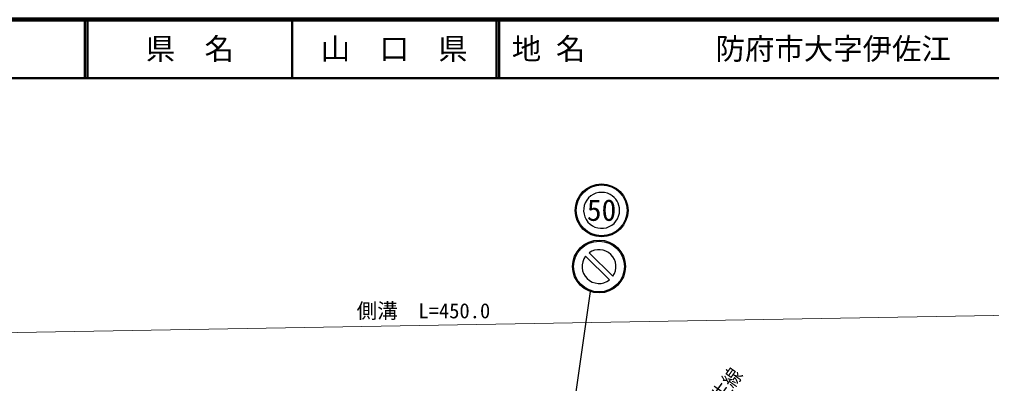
# Model space of a CAD drawing. Units: millimetres, scale not verified. Extents: x 40000 to 680000, y 20000 to 380000.
# Drawn here: x 286649 to 451954, y 317987 to 380000 of the extents above; entities that cross this region are included whole.
import ezdxf
from ezdxf.enums import TextEntityAlignment as Align

# ---------------------------------------------------------------- set-up
doc = ezdxf.new("R2010")
doc.units = ezdxf.units.MM
doc.header["$LTSCALE"] = 1000
for name, color, linetype, lineweight in [('M-BGD-EXST', 7, 'Continuous', 25), ('M-STR-HTXT', 7, 'Continuous', 13), ('M-STR-STRC', 7, 'Continuous', 25), ('M-TTL', 2, 'Continuous', 140), ('M-TTL-LINE', 7, 'Continuous', 50)]:
    doc.layers.add(name, color=color, linetype=linetype, lineweight=lineweight)
doc.layers.add('M-TTL-TXT', color=7, linetype='Continuous')
doc.styles.add('ＭＳ ゴシック', font='')
doc.styles.get('ＭＳ ゴシック').set_extended_font_data('MS Gothic')

msp = doc.modelspace()

# ---------------------------------------------------------------- linework, layer by layer
at = {"layer": 'M-STR-HTXT'}
msp.add_line((158518, 324439), (563525, 331558), dxfattribs=at)
at = {"layer": 'M-STR-STRC'}
for p, q in [((382909, 339659), (386979, 335650)), ((383517, 340252), (387563, 336266)), ((383725, 333667), (377788, 292366))]:
    msp.add_line(p, q, dxfattribs=at)
for centre, radius in [((385645, 347486), 4500), ((385645, 347486), 4320), ((385203, 337917), 4500), ((385203, 337917), 4320)]:
    msp.add_circle(centre, radius, dxfattribs=at)
for centre, radius, start, end in [((385645, 347486), 3060, 61.92751, 360), ((385645, 347486), 3060, 360, 61.92751), ((385203, 337917), 2880, 325.01478, 125.8468), ((385203, 337917), 2880, 142.79212, 308.06946)]:
    msp.add_arc(centre, radius, start, end, dxfattribs=at)
at = {"layer": 'M-TTL'}
msp.add_line((680000, 380000), (40000, 380000), dxfattribs=at)
at = {"layer": 'M-TTL-LINE'}
for p, q in [((297750, 380000), (297750, 370000)), ((298250, 380000), (298250, 370000)), ((333000, 380000), (333000, 370000)), ((367750, 380000), (367750, 370000)), ((368250, 380000), (368250, 370000)), ((40000, 370000), (680000, 370000))]:
    msp.add_line(p, q, dxfattribs=at)

# ---------------------------------------------------------------- texts
at = {"layer": 'M-BGD-EXST', "style": 'ＭＳ ゴシック', "width": 0.85}
msp.add_text('市道石ケ口鞠生線', height=2566, rotation=54.655, dxfattribs=at).set_placement((396608, 299629), align=Align.BOTTOM_LEFT)
at = {"layer": 'M-STR-HTXT', "style": 'ＭＳ ゴシック'}
msp.add_text('側溝\u3000L=450.0', height=2566, dxfattribs=at).set_placement((343988, 328333), align=Align.BOTTOM_LEFT)
at = {"layer": 'M-STR-STRC', "style": 'ＭＳ ゴシック'}
msp.add_text('50', height=3666, dxfattribs=at).set_placement((385640, 347530), align=Align.MIDDLE_CENTER)
at = {"layer": 'M-TTL-TXT', "style": 'ＭＳ ゴシック'}
for s, p in [('県\u3000名', (315625, 375000)), ('山\u3000口\u3000県', (350375, 375000))]:
    msp.add_text(s, height=3666, dxfattribs=at).set_placement(p, align=Align.MIDDLE_CENTER)
for s, p in [('地 名', (370380, 375000)), ('防府市大字伊佐江', (405024, 375000))]:
    msp.add_text(s, height=3666, dxfattribs=at).set_placement(p, align=Align.MIDDLE_LEFT)

doc.saveas('drawing.dxf')
